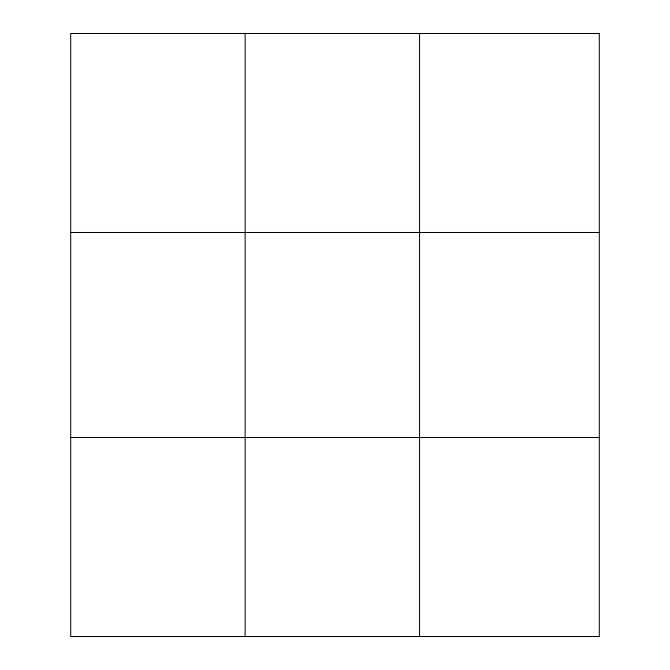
<?xml version="1.0" encoding="UTF-8"?>
<svg xmlns="http://www.w3.org/2000/svg" width="670" height="670" viewBox="0 0 670 670"><rect width="100%" height="100%" fill="white"/><g stroke="black" fill="none" stroke-linecap="round" stroke-linejoin="round"><path stroke-width="1" d="M245.145 33.5L245.145 636.5M419.571 33.5L419.571 636.5M70.71 232.49L599.29 232.49M70.71 437.51L599.29 437.51M599.29 33.5L599.29 636.5L70.71 636.5L70.71 33.5L599.29 33.5"/></g></svg>
